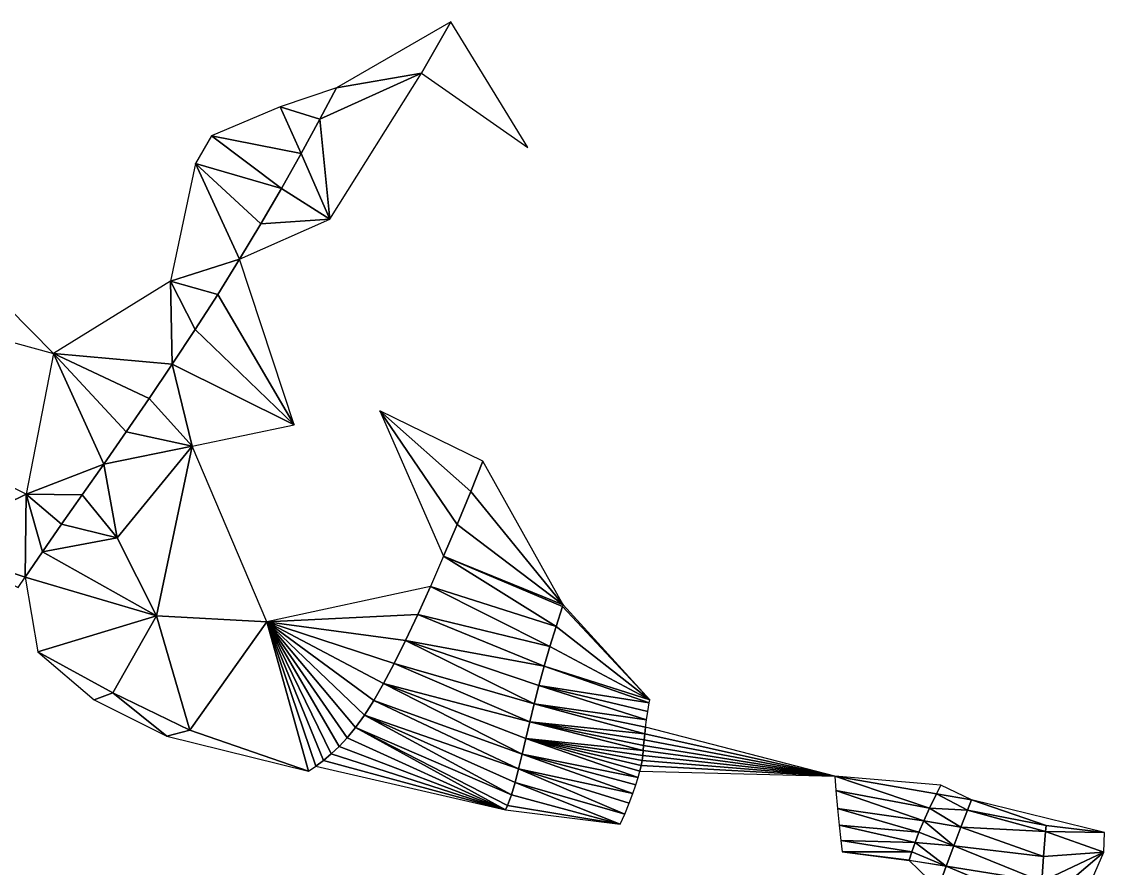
# Model space of a CAD drawing. Header units: metres. Extents: x 0 to 433, y 0 to 317.
# Drawn here: x 55.3 to 110.6, y 66.2 to 109.4 of the extents above; entities that cross this region are included whole.
import ezdxf

# ---------------------------------------------------------------- set-up
doc = ezdxf.new("R2010")
doc.units = ezdxf.units.M
doc.layers.add('TERRAIN_TIN', color=8, linetype='Continuous')

msp = doc.modelspace()

# ---------------------------------------------------------------- linework, layer by layer
at = {"layer": 'TERRAIN_TIN'}
for points in [[(71.361, 106.019, 29), (75.702, 106.766, 30), (77.204, 109.394, 30)], [(75.702, 106.766, 30), (81.138, 102.974, 32), (77.204, 109.394, 30)], [(71.018, 99.319, 30), (75.702, 106.766, 30), (70.515, 104.421, 29)], [(75.702, 106.766, 30), (71.361, 106.019, 29), (70.515, 104.421, 29)], [(71.361, 106.019, 29), (68.482, 105.048, 28), (70.515, 104.421, 29)], [(69.552, 102.659, 29), (68.482, 105.048, 28), (64.984, 103.56, 27)], [(68.482, 105.048, 28), (69.552, 102.659, 29), (70.515, 104.421, 29)], [(69.552, 102.659, 29), (71.018, 99.319, 30), (70.515, 104.421, 29)], [(64.166, 102.149, 27), (68.545, 100.876, 29), (64.984, 103.56, 27)], [(68.545, 100.876, 29), (69.552, 102.659, 29), (64.984, 103.56, 27)], [(69.552, 102.659, 29), (68.545, 100.876, 29), (71.018, 99.319, 30)], [(66.412, 97.272, 29), (64.166, 102.149, 27), (62.886, 96.148, 28)], [(68.545, 100.876, 29), (64.166, 102.149, 27), (67.497, 99.077, 29)], [(64.166, 102.149, 27), (66.412, 97.272, 29), (67.497, 99.077, 29)], [(71.018, 99.319, 30), (68.545, 100.876, 29), (67.497, 99.077, 29)], [(49.896, 99.55, 24), (47.446, 95.04, 24), (56.907, 92.453, 27)], [(66.412, 97.272, 29), (71.018, 99.319, 30), (67.497, 99.077, 29)], [(65.294, 95.47, 29), (66.412, 97.272, 29), (62.886, 96.148, 28)], [(69.204, 88.811, 31), (66.412, 97.272, 29), (65.294, 95.47, 29)], [(56.907, 92.453, 27), (62.974, 91.902, 29), (62.886, 96.148, 28)], [(64.146, 93.677, 29), (65.294, 95.47, 29), (62.886, 96.148, 28)], [(62.974, 91.902, 29), (64.146, 93.677, 29), (62.886, 96.148, 28)], [(64.146, 93.677, 29), (69.204, 88.811, 31), (65.294, 95.47, 29)], [(64.146, 93.677, 29), (62.974, 91.902, 29), (69.204, 88.811, 31)], [(59.47, 86.812, 29), (56.907, 92.453, 27), (55.508, 85.272, 28)], [(59.47, 86.812, 29), (60.619, 88.457, 29), (56.907, 92.453, 27)], [(60.619, 88.457, 29), (61.793, 90.158, 29), (56.907, 92.453, 27)], [(61.793, 90.158, 29), (62.974, 91.902, 29), (56.907, 92.453, 27)], [(62.974, 91.902, 29), (61.793, 90.158, 29), (63.993, 87.722, 30)], [(69.204, 88.811, 31), (62.974, 91.902, 29), (63.993, 87.722, 30)], [(61.793, 90.158, 29), (60.619, 88.457, 29), (63.993, 87.722, 30)], [(47.408, 89.282, 25), (50.359, 82.756, 27), (55.508, 85.272, 28)], [(77.523, 83.732, 33), (73.575, 89.534, 32), (76.835, 82.108, 33)], [(73.575, 89.534, 32), (78.222, 85.417, 33), (78.847, 86.951, 33)], [(78.222, 85.417, 33), (73.575, 89.534, 32), (77.523, 83.732, 33)], [(60.619, 88.457, 29), (59.47, 86.812, 29), (63.993, 87.722, 30)], [(59.47, 86.812, 29), (60.161, 83.041, 30), (63.993, 87.722, 30)], [(60.161, 83.041, 30), (62.161, 79.063, 31), (63.993, 87.722, 30)], [(63.993, 87.722, 30), (62.161, 79.063, 31), (67.796, 78.75, 32)], [(78.847, 86.951, 33), (78.222, 85.417, 33), (82.939, 79.62, 34)], [(58.362, 85.234, 29), (59.47, 86.812, 29), (55.508, 85.272, 28)], [(59.47, 86.812, 29), (58.362, 85.234, 29), (60.161, 83.041, 30)], [(50.359, 82.756, 27), (55.452, 81.034, 29), (55.508, 85.272, 28)], [(55.452, 81.034, 29), (56.336, 82.333, 29), (55.508, 85.272, 28)], [(57.311, 83.737, 29), (58.362, 85.234, 29), (55.508, 85.272, 28)], [(56.336, 82.333, 29), (57.311, 83.737, 29), (55.508, 85.272, 28)], [(58.362, 85.234, 29), (57.311, 83.737, 29), (60.161, 83.041, 30)], [(78.222, 85.417, 33), (77.523, 83.732, 33), (82.939, 79.62, 34)], [(57.311, 83.737, 29), (56.336, 82.333, 29), (60.161, 83.041, 30)], [(77.523, 83.732, 33), (76.835, 82.108, 33), (82.939, 79.62, 34)], [(56.336, 82.333, 29), (62.161, 79.063, 31), (60.161, 83.041, 30)], [(55.104, 80.506, 29), (55.452, 81.034, 29), (50.359, 82.756, 27)], [(55.452, 81.034, 29), (62.161, 79.063, 31), (56.336, 82.333, 29)], [(76.164, 80.565, 33), (82.585, 78.515, 34), (76.835, 82.108, 33)], [(76.835, 82.108, 33), (82.913, 79.542, 34), (82.939, 79.62, 34)], [(82.585, 78.515, 34), (82.913, 79.542, 34), (76.835, 82.108, 33)], [(62.161, 79.063, 31), (55.452, 81.034, 29), (56.097, 77.229, 30)], [(75.515, 79.124, 33), (76.164, 80.565, 33), (67.796, 78.75, 32)], [(75.515, 79.124, 33), (82.269, 77.494, 34), (76.164, 80.565, 33)], [(82.269, 77.494, 34), (82.585, 78.515, 34), (76.164, 80.565, 33)], [(74.896, 77.804, 33), (75.515, 79.124, 33), (67.796, 78.75, 32)], [(81.971, 76.487, 34), (75.515, 79.124, 33), (74.896, 77.804, 33)], [(81.971, 76.487, 34), (82.269, 77.494, 34), (75.515, 79.124, 33)], [(82.913, 79.542, 34), (82.585, 78.515, 34), (87.374, 74.778, 35)], [(82.913, 79.542, 34), (87.374, 74.778, 35), (82.939, 79.62, 34)], [(62.161, 79.063, 31), (56.097, 77.229, 30), (59.929, 75.124, 31)], [(62.161, 79.063, 31), (59.929, 75.124, 31), (63.862, 73.233, 32)], [(62.161, 79.063, 31), (63.862, 73.233, 32), (67.796, 78.75, 32)], [(67.796, 78.75, 32), (63.862, 73.233, 32), (69.927, 71.132, 33)], [(67.796, 78.75, 32), (69.927, 71.132, 33), (70.302, 71.387, 33)], [(74.312, 76.628, 33), (74.896, 77.804, 33), (67.796, 78.75, 32)], [(72.786, 73.995, 33), (73.262, 74.736, 33), (67.796, 78.75, 32)], [(73.262, 74.736, 33), (73.769, 75.608, 33), (67.796, 78.75, 32)], [(73.769, 75.608, 33), (74.312, 76.628, 33), (67.796, 78.75, 32)], [(70.697, 71.682, 33), (67.796, 78.75, 32), (70.302, 71.387, 33)], [(70.697, 71.682, 33), (71.094, 72.013, 33), (67.796, 78.75, 32)], [(71.496, 72.394, 33), (71.908, 72.84, 33), (67.796, 78.75, 32)], [(71.094, 72.013, 33), (71.496, 72.394, 33), (67.796, 78.75, 32)], [(71.908, 72.84, 33), (72.337, 73.368, 33), (67.796, 78.75, 32)], [(72.337, 73.368, 33), (72.786, 73.995, 33), (67.796, 78.75, 32)], [(82.585, 78.515, 34), (82.269, 77.494, 34), (87.374, 74.778, 35)], [(74.312, 76.628, 33), (81.454, 74.563, 34), (74.896, 77.804, 33)], [(81.454, 74.563, 34), (81.698, 75.507, 34), (74.896, 77.804, 33)], [(81.698, 75.507, 34), (81.971, 76.487, 34), (74.896, 77.804, 33)], [(82.269, 77.494, 34), (81.971, 76.487, 34), (87.374, 74.778, 35)], [(59.929, 75.124, 31), (56.097, 77.229, 30), (58.991, 74.77, 31)], [(73.769, 75.608, 33), (81.235, 73.66, 34), (74.312, 76.628, 33)], [(81.235, 73.66, 34), (81.454, 74.563, 34), (74.312, 76.628, 33)], [(87.345, 74.63, 35), (81.971, 76.487, 34), (81.698, 75.507, 34)], [(81.971, 76.487, 34), (87.345, 74.63, 35), (87.374, 74.778, 35)], [(80.848, 71.998, 34), (73.769, 75.608, 33), (73.262, 74.736, 33)], [(81.035, 72.804, 34), (81.235, 73.66, 34), (73.769, 75.608, 33)], [(80.848, 71.998, 34), (81.035, 72.804, 34), (73.769, 75.608, 33)], [(87.203, 73.756, 35), (81.698, 75.507, 34), (81.454, 74.563, 34)], [(87.203, 73.756, 35), (87.266, 74.172, 35), (81.698, 75.507, 34)], [(87.266, 74.172, 35), (87.345, 74.63, 35), (81.698, 75.507, 34)], [(62.695, 72.917, 32), (59.929, 75.124, 31), (58.991, 74.77, 31)], [(59.929, 75.124, 31), (62.695, 72.917, 32), (63.862, 73.233, 32)], [(72.786, 73.995, 33), (80.668, 71.248, 34), (73.262, 74.736, 33)], [(80.668, 71.248, 34), (80.848, 71.998, 34), (73.262, 74.736, 33)], [(81.235, 73.66, 34), (87.112, 73.037, 35), (81.454, 74.563, 34)], [(87.112, 73.037, 35), (87.152, 73.379, 35), (81.454, 74.563, 34)], [(87.152, 73.379, 35), (87.203, 73.756, 35), (81.454, 74.563, 34)], [(72.337, 73.368, 33), (80.301, 69.932, 34), (72.786, 73.995, 33)], [(80.487, 70.558, 34), (80.668, 71.248, 34), (72.786, 73.995, 33)], [(80.301, 69.932, 34), (80.487, 70.558, 34), (72.786, 73.995, 33)], [(81.035, 72.804, 34), (87.032, 72.182, 35), (81.235, 73.66, 34)], [(87.081, 72.726, 35), (87.112, 73.037, 35), (81.235, 73.66, 34)], [(87.032, 72.182, 35), (87.055, 72.443, 35), (81.235, 73.66, 34)], [(87.055, 72.443, 35), (87.081, 72.726, 35), (81.235, 73.66, 34)], [(63.862, 73.233, 32), (62.695, 72.917, 32), (69.927, 71.132, 33)], [(80.004, 69.154, 34), (72.337, 73.368, 33), (71.908, 72.84, 33)], [(80.004, 69.154, 34), (80.103, 69.375, 34), (72.337, 73.368, 33)], [(80.103, 69.375, 34), (80.301, 69.932, 34), (72.337, 73.368, 33)], [(87.112, 73.037, 35), (87.081, 72.726, 35), (96.821, 70.879, 36)], [(87.152, 73.379, 35), (87.112, 73.037, 35), (96.821, 70.879, 36)], [(71.496, 72.394, 33), (80.004, 69.154, 34), (71.908, 72.84, 33)], [(86.779, 70.807, 35), (81.035, 72.804, 34), (80.848, 71.998, 34)], [(86.976, 71.682, 35), (81.035, 72.804, 34), (86.931, 71.419, 35)], [(81.035, 72.804, 34), (87.008, 71.932, 35), (87.032, 72.182, 35)], [(86.976, 71.682, 35), (87.008, 71.932, 35), (81.035, 72.804, 34)], [(81.035, 72.804, 34), (86.867, 71.131, 35), (86.931, 71.419, 35)], [(86.779, 70.807, 35), (86.867, 71.131, 35), (81.035, 72.804, 34)], [(87.081, 72.726, 35), (87.055, 72.443, 35), (96.821, 70.879, 36)], [(70.697, 71.682, 33), (80.004, 69.154, 34), (71.094, 72.013, 33)], [(80.004, 69.154, 34), (71.496, 72.394, 33), (71.094, 72.013, 33)], [(80.668, 71.248, 34), (86.509, 69.999, 35), (80.848, 71.998, 34)], [(86.509, 69.999, 35), (86.661, 70.433, 35), (80.848, 71.998, 34)], [(86.661, 70.433, 35), (86.779, 70.807, 35), (80.848, 71.998, 34)], [(87.008, 71.932, 35), (86.976, 71.682, 35), (96.821, 70.879, 36)], [(87.032, 72.182, 35), (87.008, 71.932, 35), (96.821, 70.879, 36)], [(87.055, 72.443, 35), (87.032, 72.182, 35), (96.821, 70.879, 36)], [(80.004, 69.154, 34), (70.697, 71.682, 33), (70.302, 71.387, 33)], [(86.867, 71.131, 35), (96.821, 70.879, 36), (86.931, 71.419, 35)], [(96.821, 70.879, 36), (86.976, 71.682, 35), (86.931, 71.419, 35)], [(80.487, 70.558, 34), (86.087, 68.935, 35), (80.668, 71.248, 34)], [(86.317, 69.496, 35), (86.509, 69.999, 35), (80.668, 71.248, 34)], [(86.087, 68.935, 35), (86.317, 69.496, 35), (80.668, 71.248, 34)], [(96.879, 70.144, 36), (101.659, 69.243, 37), (96.821, 70.879, 36)], [(96.821, 70.879, 36), (102.01, 69.973, 37), (102.236, 70.42, 37)], [(101.659, 69.243, 37), (102.01, 69.973, 37), (96.821, 70.879, 36)], [(80.487, 70.558, 34), (80.301, 69.932, 34), (85.863, 68.423, 35)], [(86.087, 68.935, 35), (80.487, 70.558, 34), (85.863, 68.423, 35)], [(102.01, 69.973, 37), (103.812, 69.677, 38), (102.236, 70.42, 37)], [(80.301, 69.932, 34), (80.103, 69.375, 34), (85.863, 68.423, 35)], [(96.879, 70.144, 36), (96.963, 69.231, 36), (101.364, 68.593, 37)], [(101.659, 69.243, 37), (96.879, 70.144, 36), (101.364, 68.593, 37)], [(103.599, 69.145, 38), (102.01, 69.973, 37), (101.659, 69.243, 37)], [(102.01, 69.973, 37), (103.599, 69.145, 38), (103.812, 69.677, 38)], [(80.103, 69.375, 34), (80.004, 69.154, 34), (85.863, 68.423, 35)], [(96.963, 69.231, 36), (101.12, 68.014, 37), (101.364, 68.593, 37)], [(97.051, 68.376, 36), (101.12, 68.014, 37), (96.963, 69.231, 36)], [(103.26, 68.271, 38), (101.659, 69.243, 37), (101.364, 68.593, 37)], [(103.26, 68.271, 38), (103.599, 69.145, 38), (101.659, 69.243, 37)], [(103.599, 69.145, 38), (103.26, 68.271, 38), (107.578, 68.046, 39)], [(103.812, 69.677, 38), (103.599, 69.145, 38), (107.612, 68.367, 39)], [(103.599, 69.145, 38), (107.578, 68.046, 39), (107.612, 68.367, 39)], [(103.812, 69.677, 38), (107.612, 68.367, 39), (110.591, 68.008, 40)], [(101.12, 68.014, 37), (102.901, 67.32, 38), (101.364, 68.593, 37)], [(102.901, 67.32, 38), (103.26, 68.271, 38), (101.364, 68.593, 37)], [(100.92, 67.493, 37), (97.051, 68.376, 36), (97.136, 67.595, 36)], [(101.12, 68.014, 37), (97.051, 68.376, 36), (100.92, 67.493, 37)], [(103.26, 68.271, 38), (102.901, 67.32, 38), (107.474, 66.769, 39)], [(103.26, 68.271, 38), (107.474, 66.769, 39), (107.578, 68.046, 39)], [(107.578, 68.046, 39), (107.474, 66.769, 39), (110.566, 66.99, 40)], [(107.612, 68.367, 39), (107.578, 68.046, 39), (110.591, 68.008, 40)], [(107.578, 68.046, 39), (110.566, 66.99, 40), (110.591, 68.008, 40)], [(100.757, 67.02, 37), (100.92, 67.493, 37), (97.136, 67.595, 36)], [(97.202, 67.008, 36), (100.757, 67.02, 37), (97.136, 67.595, 36)], [(100.92, 67.493, 37), (100.757, 67.02, 37), (102.515, 66.281, 38)], [(102.901, 67.32, 38), (101.12, 68.014, 37), (100.92, 67.493, 37)], [(102.901, 67.32, 38), (100.92, 67.493, 37), (102.515, 66.281, 38)], [(100.626, 66.583, 37), (100.757, 67.02, 37), (97.202, 67.008, 36)], [(100.626, 66.583, 37), (97.202, 67.008, 36), (100.625, 66.58, 37)], [(100.757, 67.02, 37), (100.626, 66.583, 37), (102.515, 66.281, 38)], [(102.901, 67.32, 38), (102.515, 66.281, 38), (107.398, 65.506, 39)], [(107.474, 66.769, 39), (102.901, 67.32, 38), (107.398, 65.506, 39)], [(107.347, 64.263, 39), (107.092, 59.027, 39), (110.566, 66.99, 40)], [(107.398, 65.506, 39), (107.347, 64.263, 39), (110.566, 66.99, 40)], [(107.474, 66.769, 39), (107.398, 65.506, 39), (110.566, 66.99, 40)], [(100.625, 66.58, 37), (102.097, 65.144, 38), (102.515, 66.281, 38)], [(102.097, 65.144, 38), (107.347, 64.263, 39), (102.515, 66.281, 38)], [(102.515, 66.281, 38), (107.347, 64.263, 39), (107.398, 65.506, 39)]]:
    msp.add_3dface(points, dxfattribs=at)

doc.saveas('drawing.dxf')
